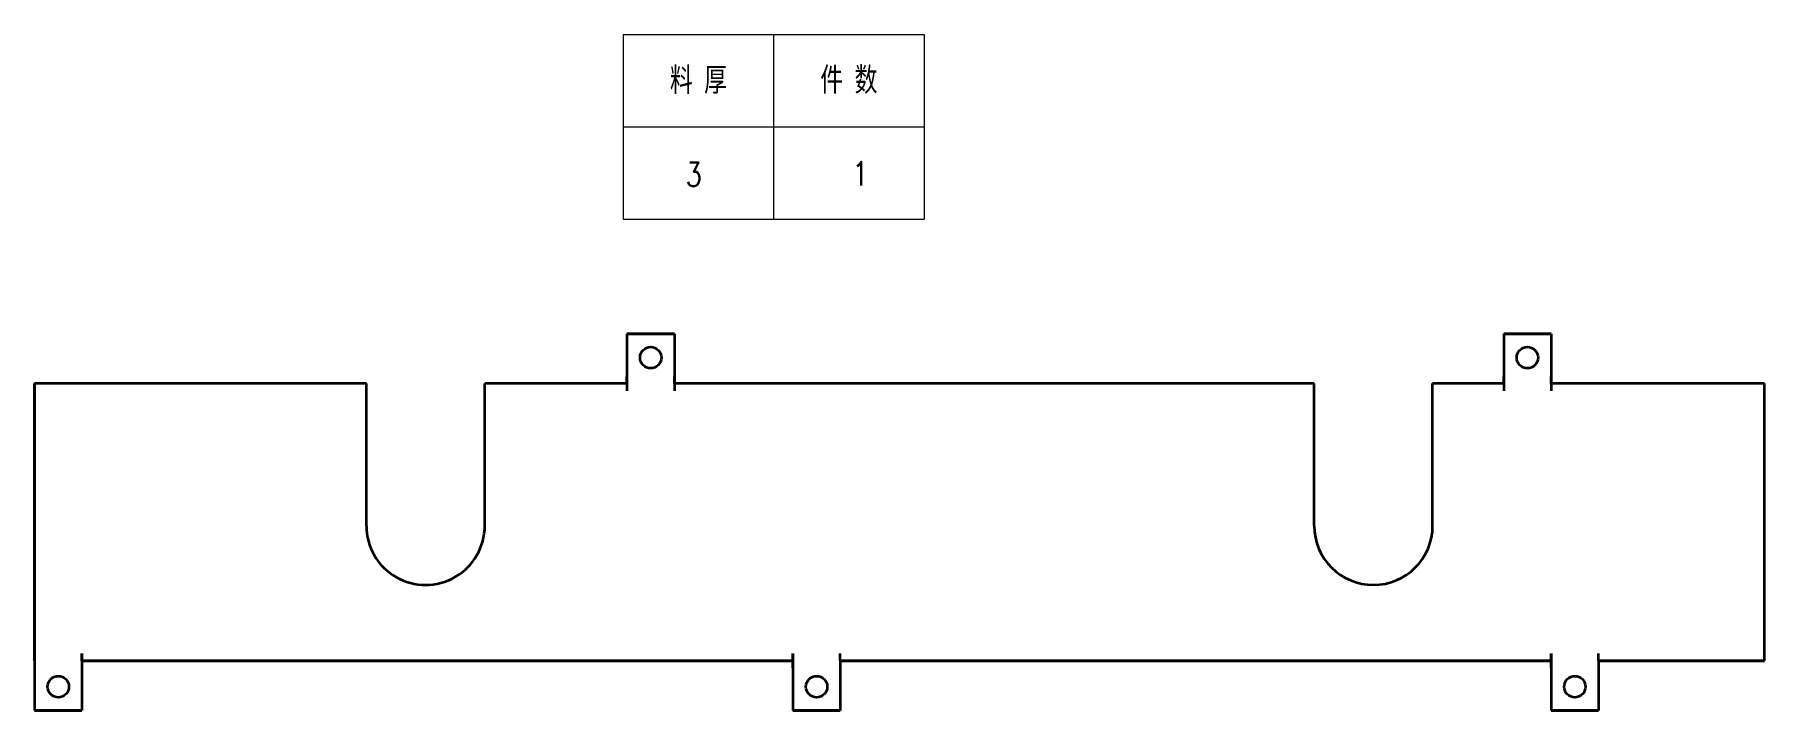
# Model space of a CAD drawing. Header units: millimetres. Extents: x 365448 to 367128, y -97739 to -95822.
# Drawn here: x 365832 to 366562, y -96107 to -95822 of the extents above; entities that cross this region are included whole.
import ezdxf
from ezdxf.enums import TextEntityAlignment as Align

# ---------------------------------------------------------------- set-up
doc = ezdxf.new("R2010")
doc.units = ezdxf.units.MM
doc.layers.add('DIM', color=3, linetype='Continuous', lineweight=20)
doc.layers.add('DRAWING', color=7, linetype='Continuous', lineweight=35)
doc.styles.add('DIM', font='romans.shx', dxfattribs={"width": 0.8, "bigfont": 'bigfont.shx'})
doc.styles.get("Standard").update_dxf_attribs({"font": 'isocp.shx', "width": 0.707, "bigfont": 'hztxt.shx'})

# ---------------------------------------------------------------- blocks, each defined once
blk = doc.blocks.new('*T33')
at = {"color": 0, "linetype": 'ByBlock', "lineweight": -2, "transparency": 16777216}
for p, q in [((0, 0), (127, 0)), ((0, 0), (0, -78)), ((63.5, 0), (63.5, -78)), ((127, 0), (127, -78)), ((0, -39), (127, -39)), ((0, -78), (127, -78))]:
    blk.add_line(p, q, dxfattribs=at)
at = {"color": 0, "transparency": 16777216, "char_height": 10, "width": 60.5, "attachment_point": 5}
for s, insert in [('{\\fSimSun|b0|i0|c134|p2;料 厚}', (31.75, -19.5)), ('{\\fSimSun|b0|i0|c134|p2;件 数}', (95.25, -19.5))]:
    blk.add_mtext(s, dxfattribs=dict(at, insert=insert))
blk = doc.blocks.new('拆图参数')
blk.add_blockref('*T33', (-63.5, 78))
at = {"style": 'DIM', "width": 0.8}
blk.add_attdef('6', text='', height=10, dxfattribs=at).set_placement((-37.13, 18.91), align=Align.MIDDLE_LEFT)
blk.add_attdef('1', text='', height=10, dxfattribs=at).set_placement((36.65, 19.27), align=Align.MIDDLE_CENTER)

msp = doc.modelspace()

# ---------------------------------------------------------------- linework, layer by layer
at = {"layer": 'DRAWING'}
for p, q in [((366082.115, -95948.201), (366082.115, -95969.201)), ((366102.115, -95948.201), (366082.115, -95948.201)), ((366082.115, -95948.201), (366102.115, -95948.201)), ((366102.115, -95948.201), (366102.115, -95969.201)), ((366452.115, -95948.201), (366452.115, -95969.201)), ((366472.115, -95948.201), (366452.115, -95948.201)), ((366452.115, -95948.201), (366472.115, -95948.201)), ((366472.115, -95948.201), (366472.115, -95969.201)), ((365832.115, -96086.201), (365832.115, -95969.201)), ((365832.115, -95969.201), (365832.115, -96086.201)), ((365972.115, -95969.201), (365832.115, -95969.201)), ((365832.115, -95969.201), (365832.115, -96083.201)), ((365972.115, -95969.201), (365832.115, -95969.201)), ((365972.115, -96029.201), (365972.115, -95969.201)), ((365972.115, -96029.201), (365972.115, -95969.201)), ((366082.115, -95969.201), (366022.115, -95969.201)), ((366022.115, -96029.201), (366022.115, -95969.201)), ((366022.115, -96029.201), (366022.115, -95969.201)), ((366082.115, -95969.201), (366022.115, -95969.201)), ((366082.115, -95969.201), (366082.115, -95966.201)), ((366082.115, -95969.201), (366082.115, -95972.201)), ((366082.115, -95969.201), (366082.115, -95972.201)), ((366102.115, -95969.201), (366102.115, -95966.201)), ((366372.115, -95969.201), (366102.115, -95969.201)), ((366102.115, -95969.201), (366102.115, -95972.201)), ((366372.115, -95969.201), (366102.115, -95969.201)), ((366102.115, -95969.201), (366102.115, -95972.201)), ((366372.115, -96029.201), (366372.115, -95969.201)), ((366372.115, -96029.201), (366372.115, -95969.201)), ((366452.115, -95969.201), (366422.115, -95969.201)), ((366422.115, -96029.201), (366422.115, -95969.201)), ((366422.115, -96029.201), (366422.115, -95969.201)), ((366452.115, -95969.201), (366422.115, -95969.201)), ((366452.115, -95969.201), (366452.115, -95966.201)), ((366452.115, -95969.201), (366452.115, -95972.201)), ((366452.115, -95969.201), (366452.115, -95972.201)), ((366472.115, -95969.201), (366472.115, -95966.201)), ((366562.115, -95969.201), (366472.115, -95969.201)), ((366472.115, -95969.201), (366472.115, -95972.201)), ((366562.115, -95969.201), (366472.115, -95969.201)), ((366472.115, -95969.201), (366472.115, -95972.201)), ((366562.115, -96086.201), (366562.115, -95969.201)), ((366562.115, -96086.201), (366562.115, -95969.201)), ((365832.115, -96086.201), (365832.115, -96083.201)), ((365832.115, -96086.201), (365832.115, -96089.201)), ((365832.115, -96086.201), (365832.115, -96089.201)), ((365832.115, -96086.201), (365832.115, -96107.201)), ((365852.115, -96083.201), (365852.115, -96086.201)), ((365852.115, -96083.201), (365852.115, -96086.201)), ((365852.115, -96086.201), (365852.115, -96083.201)), ((365852.115, -96086.201), (365852.115, -96089.201)), ((365852.115, -96086.201), (366152.115, -96086.201)), ((365852.115, -96086.201), (365852.115, -96089.201)), ((365852.115, -96086.201), (366152.115, -96086.201)), ((365852.115, -96086.201), (365852.115, -96107.201)), ((366152.115, -96086.201), (365852.115, -96086.201)), ((366152.115, -96086.201), (366152.115, -96083.201)), ((366152.115, -96086.201), (366152.115, -96083.201)), ((366152.115, -96083.201), (366152.115, -96086.201)), ((366152.115, -96089.201), (366152.115, -96086.201)), ((366152.115, -96089.201), (366152.115, -96086.201)), ((366152.115, -96086.201), (366152.115, -96107.201)), ((366172.115, -96086.201), (366172.115, -96083.201)), ((366172.115, -96086.201), (366172.115, -96083.201)), ((366172.115, -96086.201), (366172.115, -96083.201)), ((366172.115, -96086.201), (366472.115, -96086.201)), ((366172.115, -96086.201), (366172.115, -96089.201)), ((366172.115, -96086.201), (366472.115, -96086.201)), ((366172.115, -96086.201), (366172.115, -96089.201)), ((366472.115, -96086.201), (366172.115, -96086.201)), ((366172.115, -96086.201), (366172.115, -96107.201)), ((366472.115, -96086.201), (366472.115, -96083.201)), ((366472.115, -96086.201), (366472.115, -96083.201)), ((366472.115, -96083.201), (366472.115, -96086.201)), ((366472.115, -96089.201), (366472.115, -96086.201)), ((366472.115, -96089.201), (366472.115, -96086.201)), ((366472.115, -96086.201), (366472.115, -96107.201)), ((366492.115, -96086.201), (366492.115, -96083.201)), ((366492.115, -96086.201), (366492.115, -96083.201)), ((366492.115, -96086.201), (366492.115, -96083.201)), ((366492.115, -96086.201), (366492.115, -96089.201)), ((366492.115, -96086.201), (366562.115, -96086.201)), ((366492.115, -96086.201), (366562.115, -96086.201)), ((366492.115, -96086.201), (366492.115, -96107.201)), ((366562.115, -96086.201), (366492.115, -96086.201)), ((366492.115, -96086.201), (366492.115, -96089.201)), ((365852.115, -96107.201), (365832.115, -96107.201)), ((365832.115, -96107.201), (365852.115, -96107.201)), ((366172.115, -96107.201), (366152.115, -96107.201)), ((366152.115, -96107.201), (366172.115, -96107.201)), ((366492.115, -96107.201), (366472.115, -96107.201)), ((366472.115, -96107.201), (366492.115, -96107.201))]:
    msp.add_line(p, q, dxfattribs=at)
for centre in [(366092.115, -95958.201), (366462.115, -95958.201), (365842.115, -96097.201), (366162.115, -96097.201), (366482.115, -96097.201)]:
    msp.add_circle(centre, 4.5, dxfattribs=at)
for centre, start, end in [((365997.115, -96029.201), 179.999995, 0), ((365997.115, -96029.201), 179.999995, 0), ((365997.115, -96029.201), 180, 0.000005), ((366397.115, -96029.201), 180.000005, 0), ((366397.115, -96029.201), 180.000005, 0), ((366397.115, -96029.201), 180, 359.999995)]:
    msp.add_arc(centre, 25, start, end, dxfattribs=at)

# ---------------------------------------------------------------- block references
at = {"layer": 'DIM'}
msp.add_blockref('拆图参数', (366144.002, -95899.776), dxfattribs=at).add_auto_attribs({'1': '1', '6': '3'})

doc.saveas('drawing.dxf')
